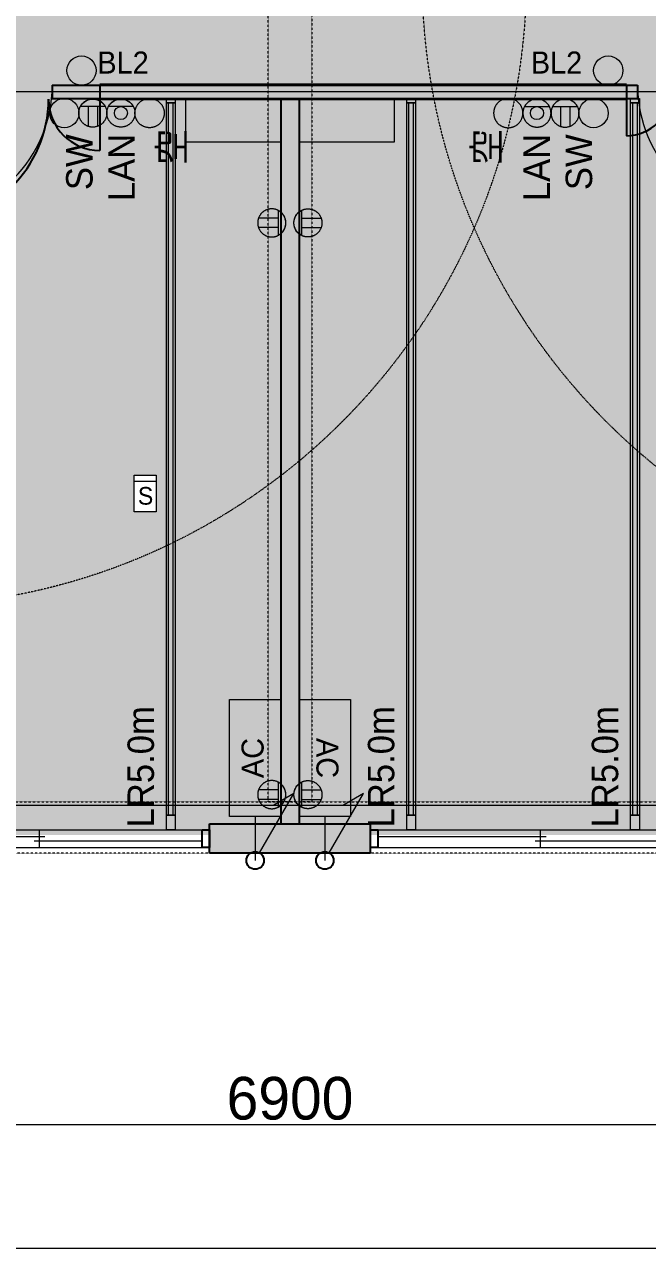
# Model space of a CAD drawing. Header units: millimetres. Extents: x -376000 to 292178, y -193032 to 188048.
# Drawn here: x -119195 to -114937, y 53824 to 62184 of the extents above; entities that cross this region are included whole.
import ezdxf

# ---------------------------------------------------------------- set-up
doc = ezdxf.new("R2010")
doc.units = ezdxf.units.MM
doc.header["$PDMODE"] = 1
doc.header["$PDSIZE"] = -2
for name, pattern in [('VW-01 短破線', [2.116125, 1.058062, -1.058062]), ('ラインタイプ-1', [2.116531, 1.058062, -1.058469]), ('ラインタイプ-28', [1.058161, 0.705383, -0.352778]), ('ラインタイプ-6', [5.291531, 3.175, -1.058062, 0.352704, -0.705764])]:
    doc.linetypes.add(name, pattern=pattern)
for name, color, linetype, lineweight in [('01_基準-寸法', 7, 'Continuous', 5), ('07_文字・記号', 7, 'Continuous', 9), ('_塗（エリア） (2D)', 7, 'Continuous', 5), ('_塗（壁） (2D)', 7, 'Continuous', 5), ('_天井プロット (2D)', 7, 'Continuous', 5), ('_平面図(既存部) (2D)', 7, 'Continuous', 5), ('_平面図（新設） (2D)', 7, 'Continuous', 5), ('_文字・記号 (2D)', 7, 'Continuous', 5), ('_梁 (2D)', 7, 'Continuous', 5), ('_給排水ガス (2D)', 7, 'Continuous', 5), ('_解体部 (2D)', 7, 'Continuous', 5), ('一般', 7, 'Continuous', 5), ('天伏図', 7, 'Continuous', 5)]:
    doc.layers.add(name, color=color, linetype=linetype, lineweight=lineweight)
for name, color, linetype, lineweight, true_color in [('02_0.25', 1, 'Continuous', 25, 0xff0000), ('03_0.15', 7, 'Continuous', 15, 0x990099), ('04_0.10', 7, 'Continuous', 9, 0x0099ff), ('05_0.05点線', 9, 'ラインタイプ-28', 5, 0x808080), ('06一点鎖線', 7, 'ラインタイプ-6', 9, 0x9999ff), ('08_ハッチ・色', 7, 'Continuous', 5, 0x888888)]:
    doc.layers.add(name, color=color, linetype=linetype, lineweight=lineweight, true_color=true_color)
doc.styles.add('Hiragino Kaku Gothic Pro W3', font='', dxfattribs={"bigfont": 'Hiragino Kaku Gothic Pro W3'})
doc.styles.add('Hiragino Sans W3', font='', dxfattribs={"bigfont": 'Hiragino Sans W3'})
doc.styles.add('ＭＳ Ｐゴシック', font='MS PGothic.ttf')
doc.styles.get('Hiragino Kaku Gothic Pro W3').set_extended_font_data('Hiragino Kaku Gothic Pro W3')
doc.styles.get('Hiragino Sans W3').set_extended_font_data('Hiragino Sans W3')
doc.dimstyles.new('RGT', dxfattribs={"dimtxt": 161.781684, "dimasz": 0.999939, "dimexe": 0, "dimexo": 1, "dimgap": 0.5, "dimtad": 1, "dimdsep": 46, "dimtxsty": 'Hiragino Sans W3', "dimblk": 'DOT', "dimblk1": 'DOT', "dimblk2": 'DOT', "dimcen": 0, "dimazin": 0, "dimtfac": 1, "dimtix": 1, "dimtmove": 0, "dimatfit": 0, "dimldrblk": 'VW_FILLEDARROW', "dimfxl": 1, "dimfrac": 2, "dimtolj": 1, "dimarcsym": 0})

# ---------------------------------------------------------------- blocks, each defined once
blk = doc.blocks.new('給排水ガス (2D)')
at = {"layer": '02_0.25'}
for centre in [(-117618.1, 56473.6), (-117142, 56474)]:
    blk.add_circle(centre, 60, dxfattribs=at)
at = {"layer": '04_0.10'}
for p, q in [((-117588.1, 56525.5), (-117353.4, 56932.1)), ((-117353.4, 56932.1), (-117491.7, 56852.2)), ((-117112, 56526), (-116877.3, 56932.5)), ((-116877.3, 56932.5), (-117015.6, 56852.7))]:
    blk.add_line(p, q, dxfattribs=at)
at = {"layer": '07_文字・記号', "color": 5, "lineweight": 18, "true_color": 0x0000ff}
for p, q in [((-117618.1, 56773.6), (-117618.1, 56473.6)), ((-117142, 56774), (-117142, 56474))]:
    blk.add_line(p, q, dxfattribs=at)
blk = doc.blocks.new('塗（エリア） (2D)')
at = {"layer": '08_ハッチ・色', "linetype": 'Continuous', "lineweight": 0, "true_color": 0xd9d2ae, "transparency": 33554559}
blk.add_hatch(color=9, dxfattribs=at).paths.add_polyline_path([(-126530.2, 63586.1), (-126530.2, 63586.1), (-126530.2, 65248.6), (-124930.2, 65248.6), (-124930.2, 63568.6), (-106642.7, 63568.6), (-106642.7, 67761.5), (-105240, 67761.5), (-105240, 65248.6), (-101330.2, 65248.6), (-99930.2, 65248.6), (-99930.2, 63448.6), (-99930.2, 61723.6), (-126530.2, 61723.6)])
at = {"layer": '08_ハッチ・色', "linetype": 'Continuous', "lineweight": 0, "true_color": 0x98d8ff, "transparency": 33554559}
for points in [[(-121092.7, 61723.6), (-117380.2, 61723.6), (-117380.2, 56648.6), (-121092.7, 56648.6)], [(-117380.2, 61723.6), (-113930.2, 61723.6), (-113930.2, 56648.6), (-117380.2, 56648.6)]]:
    blk.add_hatch(color=141, dxfattribs=at).paths.add_polyline_path(points)
blk = doc.blocks.new('塗（壁） (2D)')
at = {"layer": '02_0.25', "linetype": 'Continuous', "lineweight": 0, "true_color": 0xaaaaaa}
blk.add_hatch(color=253, dxfattribs=at).paths.add_polyline_path([(-117930.2, 56523.6), (-117930.2, 56723.6), (-116830.2, 56723.6), (-116830.2, 56523.6)])
at = {"layer": '08_ハッチ・色', "linetype": 'Continuous', "lineweight": 0}
blk.add_hatch(color=120, dxfattribs=at).paths.add_polyline_path([(-117442.7, 61678.6), (-117317.7, 61678.6), (-117317.7, 56723.6), (-117442.7, 56723.6)])
at = {"layer": '08_ハッチ・色', "color": 141}
blk.add_solid([(-115005.2, 61678.6), (-115005.2, 61768.6), (-119005.2, 61678.6), (-119005.2, 61768.6)], dxfattribs=at)
blk = doc.blocks.new('グループ-31')
at = {"layer": '02_0.25', "flags": 128}
for points in [[(-1162.5, 60), (-1113.1, 60), (-1113.1, -60), (-1162.5, -60)], [(1113.1, 60), (1162.5, 60), (1162.5, -60), (1113.1, -60)]]:
    blk.add_lwpolyline(points, close=True, dxfattribs=at)
at = {"layer": '03_0.15'}
for p, q in [((-1113.1, 15), (37, 15)), ((0, -60), (0, 60)), ((-37, -15), (1113.1, -15))]:
    blk.add_line(p, q, dxfattribs=at)
at = {"layer": '04_0.10'}
for p, q in [((-1113.1, 60), (1113.1, 60)), ((-1113.1, -60), (1113.1, -60))]:
    blk.add_line(p, q, dxfattribs=at)
blk = doc.blocks.new('シンボル-2')
at = {"layer": '02_0.25', "color": 7}
blk.add_blockref('グループ-31', (0, 0), dxfattribs=at)
blk = doc.blocks.new('平面図(既存部) (2D)')
at = {"layer": '02_0.25'}
for p, q in [((-117930.237, 56523.559), (-117930.237, 56723.559)), ((-117930.237, 56723.559), (-116830.237, 56723.559)), ((-116830.237, 56523.559), (-116830.237, 56723.559)), ((-116830.237, 56523.559), (-117930.237, 56523.559))]:
    blk.add_line(p, q, dxfattribs=at)
at = {"layer": '06一点鎖線'}
for p, q in [((-96430.237, 61723.559), (-131430.237, 61723.559)), ((-96430.237, 56848.559), (-131430.237, 56848.559))]:
    blk.add_line(p, q, dxfattribs=at)
at = {"layer": '04_0.10', "color": 7}
for p in [(-119092.737, 56623.559), (-115667.737, 56623.559)]:
    blk.add_blockref('シンボル-2', p, dxfattribs=at)
blk = doc.blocks.new('解体部 (2D)')
at = {"layer": '02_0.25'}
for p, q in [((-115080.237, 61773.559), (-118680.237, 61773.559)), ((-118680.237, 61773.559), (-118680.237, 61673.559)), ((-115080.237, 61773.559), (-115080.237, 61673.559)), ((-115080.237, 61723.559), (-115080.237, 61423.559)), ((-118680.237, 61673.559), (-115080.237, 61673.559)), ((-118680.237, 61673.559), (-118680.237, 61323.559))]:
    blk.add_line(p, q, dxfattribs=at)
for centre, radius, start, end in [((-115080.237, 61723.559), 300, 270, 0), ((-119880.237, 61678.559), 850.015, 270, 359.6629699), ((-118680.237, 61673.559), 350, 180, 270)]:
    blk.add_arc(centre, radius, start, end, dxfattribs=at)
blk = doc.blocks.new('グループ-470')
at = {"layer": '04_0.10'}
blk.add_line((-114105.2, 60868.6), (-114105.2, 61768.6), dxfattribs=at)
blk.add_arc((-114105.2, 61768.6), 900, 180, 270, dxfattribs=at)
blk = doc.blocks.new('グループ-471')
at = {"layer": '04_0.10'}
blk.add_line((-119905.2, 60868.6), (-119905.2, 61768.6), dxfattribs=at)
blk.add_arc((-119905.2, 61768.6), 900, 270, 0, dxfattribs=at)
blk = doc.blocks.new('平面図（新設） (2D)')
at = {"layer": '02_0.25'}
for p, q in [((-119005.237, 61768.559), (-119005.237, 61678.559)), ((-119005.237, 61768.559), (-115005.237, 61768.559)), ((-115005.237, 61768.559), (-115005.237, 61678.559)), ((-119005.237, 61678.559), (-115005.237, 61678.559)), ((-117442.737, 61679.009), (-117442.737, 56723.556)), ((-117317.737, 61679.009), (-117317.737, 56723.556))]:
    blk.add_line(p, q, dxfattribs=at)
at = {"layer": '04_0.10'}
for name in ['グループ-471', 'グループ-470']:
    blk.add_blockref(name, (0, 0), dxfattribs=at)
blk = doc.blocks.new('グループ-1176')
at = {"layer": '07_文字・記号', "color": 160, "linetype": 'Continuous', "lineweight": 5, "true_color": 0x003dff, "transparency": 33554687, "flags": 128}
for points in [[(-114992.7, 61678.6), (-114992.7, 61648.6), (-115052.7, 61648.6), (-115052.7, 61678.6)], [(-114992.7, 61648.6), (-114992.7, 56783.6), (-115052.7, 56783.6), (-115052.7, 61648.6)], [(-115007.7, 61648.6), (-115007.7, 56783.6), (-115037.7, 56783.6), (-115037.7, 61648.6)], [(-114992.7, 56783.6), (-114992.7, 56683.6), (-115052.7, 56683.6), (-115052.7, 56783.6)]]:
    blk.add_lwpolyline(points, close=True, dxfattribs=at)
at = {"layer": '07_文字・記号', "color": 160, "true_color": 0x003dff, "insert": (-115226.6, 57113.6), "char_height": 180.91, "attachment_point": 5, "rotation": 90, "line_spacing_factor": 1.007907, "style": 'ＭＳ Ｐゴシック'}
blk.add_mtext('LR5.0m', dxfattribs=at)
blk = doc.blocks.new('グループ-1177')
at = {"layer": '07_文字・記号', "linetype": 'Continuous', "lineweight": 0, "true_color": 0x02abea, "transparency": 33554687}
blk.add_hatch(color=140, dxfattribs=at).paths.add_polyline_path([(-117793.1, 56773.6), (-117793.1, 57573.6), (-117443.1, 57573.6), (-117443.1, 56773.6)])
at = {"layer": '07_文字・記号', "color": 7, "linetype": 'Continuous', "lineweight": 5, "transparency": 33554687, "flags": 128}
blk.add_lwpolyline([(-117793.1, 56773.6), (-117793.1, 57573.6), (-117443.1, 57573.6), (-117443.1, 56773.6)], close=True, dxfattribs=at)
at = {"layer": '07_文字・記号', "color": 7, "insert": (-117711.4, 57173.6), "char_height": 150.76, "attachment_point": 2, "rotation": 90, "line_spacing_factor": 1.006498, "style": 'ＭＳ Ｐゴシック'}
blk.add_mtext('AC', dxfattribs=at)
blk = doc.blocks.new('グループ-1178')
at = {"layer": '07_文字・記号', "linetype": 'Continuous', "lineweight": 0, "true_color": 0x02abea, "transparency": 33554687}
blk.add_hatch(color=140, dxfattribs=at).paths.add_polyline_path([(-117317, 56773.7), (-117317.7, 57573.7), (-116967.7, 57574), (-116967, 56774)])
at = {"layer": '07_文字・記号', "color": 7, "linetype": 'Continuous', "lineweight": 5, "transparency": 33554687, "flags": 128}
blk.add_lwpolyline([(-117317, 56773.7), (-117317.7, 57573.7), (-116967.7, 57574), (-116967, 56774)], close=True, dxfattribs=at)
at = {"layer": '07_文字・記号', "color": 7, "insert": (-117049.1, 57173.9), "char_height": 150.76, "attachment_point": 2, "rotation": 270.05214, "line_spacing_factor": 1.006498, "style": 'ＭＳ Ｐゴシック'}
blk.add_mtext('AC', dxfattribs=at)
blk = doc.blocks.new('新規分電盤')
at = {"layer": '07_文字・記号', "linetype": 'Continuous', "lineweight": 0, "transparency": 33554687}
blk.add_hatch(color=140, dxfattribs=at).paths.add_polyline_path([(-325, 150), (325, 150), (325, -150), (-325, -150)])
at = {"layer": '07_文字・記号', "color": 7, "linetype": 'Continuous', "lineweight": 5, "transparency": 33554687, "flags": 128}
blk.add_lwpolyline([(-325, 150), (325, 150), (325, -150), (-325, -150)], close=True, dxfattribs=at)
at = {"layer": '07_文字・記号', "color": 7, "linetype": 'Continuous', "lineweight": 5, "transparency": 33554687}
blk.add_solid([(325, -150), (325, 150), (-325, -150)], dxfattribs=at)
blk = doc.blocks.new('2口コンセント')
at = {"layer": '07_文字・記号', "linetype": 'Continuous', "lineweight": 0, "true_color": 0x63c3ff}
blk.add_hatch(color=151, dxfattribs=at).paths.add_polyline_path([(96, 0), (95.8, -6.4), (95.2, -12.6), (94.2, -18.8), (92.8, -24.9), (91, -30.8), (88.8, -36.6), (86.2, -42.4), (83.1, -48), (79.8, -53.4), (76.1, -58.5), (72.2, -63.4), (67.9, -67.9), (63.4, -72.2), (58.5, -76.1), (53.4, -79.8), (48, -83.1), (42.4, -86.2), (36.6, -88.8), (30.8, -91), (24.9, -92.8), (18.8, -94.2), (12.6, -95.2), (6.4, -95.8), (0, -96), (-6.4, -95.8), (-12.6, -95.2), (-18.8, -94.2), (-24.9, -92.8), (-30.8, -91), (-36.6, -88.8), (-42.4, -86.2), (-48, -83.1), (-53.4, -79.8), (-58.5, -76.1), (-63.4, -72.2), (-67.9, -67.9), (-72.2, -63.4), (-76.1, -58.5), (-79.8, -53.4), (-83.1, -48), (-86.2, -42.4), (-88.8, -36.6), (-91, -30.8), (-92.8, -24.9), (-94.2, -18.8), (-95.2, -12.6), (-95.8, -6.4), (-96, 0), (-95.8, 6.4), (-95.2, 12.6), (-94.2, 18.8), (-92.8, 24.9), (-91, 30.8), (-88.8, 36.6), (-86.2, 42.4), (-83.1, 48), (-79.8, 53.4), (-76.1, 58.5), (-72.2, 63.4), (-67.9, 67.9), (-63.4, 72.2), (-58.5, 76.1), (-53.4, 79.8), (-48, 83.1), (-42.4, 86.2), (-36.6, 88.8), (-30.8, 91), (-24.9, 92.8), (-18.8, 94.2), (-12.6, 95.2), (-6.4, 95.8), (0, 96), (6.4, 95.8), (12.6, 95.2), (18.8, 94.2), (24.9, 92.8), (30.8, 91), (36.6, 88.8), (42.4, 86.2), (48, 83.1), (53.4, 79.8), (58.5, 76.1), (63.4, 72.2), (67.9, 67.9), (72.2, 63.4), (76.1, 58.5), (79.8, 53.4), (83.1, 48), (86.2, 42.4), (88.8, 36.6), (91, 30.8), (92.8, 24.9), (94.2, 18.8), (95.2, 12.6), (95.8, 6.4)])
at = {"layer": '07_文字・記号', "linetype": 'Continuous', "lineweight": 0}
h = blk.add_hatch(color=7, dxfattribs=at)
edge = h.paths.add_edge_path()
edge.add_arc((0, 0), 96, 27.81814, 90)
edge.add_arc((0, 0), 96, 90, 152.18186)
edge.add_line((-84.9, 44.8), (84.9, 44.8))
at = {"layer": '07_文字・記号', "color": 7, "linetype": 'Continuous', "lineweight": 5}
for p, q in [((-32, 44.8), (-32, -90.5)), ((32, 44.8), (32, -90.5))]:
    blk.add_line(p, q, dxfattribs=at)
at = {"layer": '07_文字・記号', "color": 7, "linetype": 'Continuous', "lineweight": 5, "flags": 128}
blk.add_lwpolyline([(84.9, 44.8, 0.278179), (0, 96, 0.278179), (-84.9, 44.8), (84.9, 44.8)], format="xyb", close=True, dxfattribs=at)
at = {"layer": '07_文字・記号', "color": 7, "linetype": 'Continuous', "lineweight": 5}
blk.add_open_spline([(96, 0), (96, -25.7), (70.3, -70.3), (25.7, -96), (-25.7, -96), (-70.3, -70.3), (-96, -25.7), (-96, 25.7), (-70.3, 70.3), (-25.7, 96), (25.7, 96), (70.3, 70.3), (96, 25.7), (96, 0)], degree=2, dxfattribs=at)
blk = doc.blocks.new('グループ-1207')
at = {"color": 255, "linetype": 'Continuous', "lineweight": 5}
blk.add_wipeout([(-118444.1, 59106.1), (-118294.1, 59106.1), (-118294.1, 58856.1), (-118444.1, 58856.1)], dxfattribs=at).dxf.layer = '天伏図'
at = {"layer": '天伏図', "color": 82, "linetype": 'Continuous', "lineweight": 5, "true_color": 0x1ade00}
blk.add_line((-118444.1, 59065), (-118294.1, 59065), dxfattribs=at)
at = {"layer": '天伏図', "color": 82, "linetype": 'Continuous', "lineweight": 5, "true_color": 0x1ade00, "flags": 128}
blk.add_lwpolyline([(-118444.1, 59106.1), (-118294.1, 59106.1), (-118294.1, 58856.1), (-118444.1, 58856.1)], close=True, dxfattribs=at)
at = {"layer": '天伏図', "color": 82, "true_color": 0x1ade00, "insert": (-118420, 59024.7), "char_height": 120.6, "attachment_point": 1, "line_spacing_factor": 1.006145, "style": 'ＭＳ Ｐゴシック'}
blk.add_mtext('S', dxfattribs=at)
blk = doc.blocks.new('グループ-1215')
at = {"layer": '07_文字・記号', "linetype": 'Continuous', "lineweight": 0, "true_color": 0x63c3ff}
blk.add_hatch(color=151, dxfattribs=at).paths.add_polyline_path([(-115596.5, 61578.6), (-115596.7, 61572.2), (-115597.3, 61565.9), (-115598.3, 61559.8), (-115599.7, 61553.7), (-115601.5, 61547.8), (-115603.7, 61541.9), (-115606.3, 61536.2), (-115609.3, 61530.6), (-115612.7, 61525.1), (-115616.4, 61520), (-115620.3, 61515.2), (-115624.5, 61510.6), (-115629.1, 61506.4), (-115633.9, 61502.4), (-115639, 61498.8), (-115644.5, 61495.4), (-115650.1, 61492.4), (-115655.8, 61489.8), (-115661.7, 61487.6), (-115667.6, 61485.8), (-115673.7, 61484.4), (-115679.8, 61483.4), (-115686.1, 61482.8), (-115692.5, 61482.6), (-115698.8, 61482.8), (-115705.1, 61483.4), (-115711.3, 61484.4), (-115717.3, 61485.8), (-115723.3, 61487.6), (-115729.1, 61489.8), (-115734.8, 61492.4), (-115740.5, 61495.4), (-115745.9, 61498.8), (-115751, 61502.4), (-115755.9, 61506.4), (-115760.4, 61510.6), (-115764.6, 61515.2), (-115768.6, 61520), (-115772.2, 61525.1), (-115775.6, 61530.6), (-115778.6, 61536.2), (-115781.2, 61541.9), (-115783.4, 61547.8), (-115785.3, 61553.7), (-115786.7, 61559.8), (-115787.7, 61565.9), (-115788.3, 61572.2), (-115788.5, 61578.6), (-115788.3, 61584.9), (-115787.7, 61591.2), (-115786.7, 61597.4), (-115785.3, 61603.4), (-115783.4, 61609.4), (-115781.2, 61615.2), (-115778.6, 61620.9), (-115775.6, 61626.6), (-115772.2, 61632), (-115768.6, 61637.1), (-115764.6, 61641.9), (-115760.4, 61646.5), (-115755.9, 61650.7), (-115751, 61654.7), (-115745.9, 61658.3), (-115740.5, 61661.7), (-115734.8, 61664.7), (-115729.1, 61667.3), (-115723.3, 61669.5), (-115717.3, 61671.3), (-115711.3, 61672.8), (-115705.1, 61673.8), (-115698.8, 61674.4), (-115692.5, 61674.6), (-115686.1, 61674.4), (-115679.8, 61673.8), (-115673.7, 61672.8), (-115667.6, 61671.3), (-115661.7, 61669.5), (-115655.8, 61667.3), (-115650.1, 61664.7), (-115644.5, 61661.7), (-115639, 61658.3), (-115633.9, 61654.7), (-115629.1, 61650.7), (-115624.5, 61646.5), (-115620.3, 61641.9), (-115616.4, 61637.1), (-115612.7, 61632), (-115609.3, 61626.6), (-115606.3, 61620.9), (-115603.7, 61615.2), (-115601.5, 61609.4), (-115599.7, 61603.4), (-115598.3, 61597.4), (-115597.3, 61591.2), (-115596.7, 61584.9)])
at = {"layer": '07_文字・記号', "linetype": 'Continuous', "lineweight": 0}
h = blk.add_hatch(color=7, dxfattribs=at)
edge = h.paths.add_edge_path()
edge.add_arc((-115692.5, 61578.6), 96, 27.81814, 90)
edge.add_arc((-115692.5, 61578.6), 96, 90, 152.18186)
edge.add_line((-115777.4, 61623.4), (-115607.6, 61623.4))
at = {"layer": '07_文字・記号', "color": 7, "linetype": 'Continuous', "lineweight": 5, "flags": 128}
blk.add_lwpolyline([(-115607.6, 61623.4, 0.278179), (-115692.5, 61674.6, 0.278179), (-115777.4, 61623.4), (-115607.6, 61623.4)], format="xyb", close=True, dxfattribs=at)
at = {"layer": '07_文字・記号', "color": 7, "linetype": 'Continuous', "lineweight": 5, "transparency": 33554687}
blk.add_circle((-115692.5, 61578.6), 44.8, dxfattribs=at)
at = {"layer": '07_文字・記号', "color": 7, "linetype": 'Continuous', "lineweight": 5}
blk.add_open_spline([(-115596.5, 61578.6), (-115596.5, 61552.8), (-115622.2, 61508.3), (-115666.7, 61482.6), (-115718.2, 61482.6), (-115762.7, 61508.3), (-115788.5, 61552.8), (-115788.5, 61604.3), (-115762.7, 61648.8), (-115718.2, 61674.6), (-115666.7, 61674.6), (-115622.2, 61648.8), (-115596.5, 61604.3), (-115596.5, 61578.6)], degree=2, dxfattribs=at)
at = {"layer": '一般', "color": 7, "transparency": 33554687, "insert": (-115784.9, 60976.7), "char_height": 180.91, "attachment_point": 1, "rotation": 90, "line_spacing_factor": 1.007907, "style": 'ＭＳ Ｐゴシック'}
blk.add_mtext('LAN', dxfattribs=at)
blk = doc.blocks.new('グループ-1216')
at = {"layer": '07_文字・記号', "linetype": 'Continuous', "lineweight": 0, "true_color": 0x63c3ff}
blk.add_hatch(color=151, dxfattribs=at).paths.add_polyline_path([(-115788.5, 61578.6), (-115788.7, 61571.9), (-115789.3, 61565.4), (-115790.4, 61559), (-115791.8, 61552.7), (-115793.7, 61546.5), (-115796, 61540.4), (-115798.7, 61534.4), (-115801.9, 61528.6), (-115805.4, 61522.9), (-115809.2, 61517.6), (-115813.3, 61512.5), (-115817.7, 61507.8), (-115822.4, 61503.4), (-115827.5, 61499.3), (-115832.8, 61495.5), (-115838.5, 61492), (-115844.3, 61488.8), (-115850.3, 61486.1), (-115856.4, 61483.8), (-115862.6, 61481.9), (-115868.9, 61480.4), (-115875.3, 61479.4), (-115881.8, 61478.8), (-115888.5, 61478.6), (-115895.1, 61478.8), (-115901.6, 61479.4), (-115908.1, 61480.4), (-115914.4, 61481.9), (-115920.6, 61483.8), (-115926.6, 61486.1), (-115932.6, 61488.8), (-115938.5, 61492), (-115944.1, 61495.5), (-115949.5, 61499.3), (-115954.5, 61503.4), (-115959.2, 61507.8), (-115963.6, 61512.5), (-115967.8, 61517.6), (-115971.6, 61522.9), (-115975.1, 61528.6), (-115978.2, 61534.4), (-115980.9, 61540.4), (-115983.2, 61546.5), (-115985.1, 61552.7), (-115986.6, 61559), (-115987.6, 61565.4), (-115988.3, 61571.9), (-115988.5, 61578.6), (-115988.3, 61585.2), (-115987.6, 61591.7), (-115986.6, 61598.2), (-115985.1, 61604.5), (-115983.2, 61610.7), (-115980.9, 61616.7), (-115978.2, 61622.7), (-115975.1, 61628.6), (-115971.6, 61634.2), (-115967.8, 61639.5), (-115963.6, 61644.6), (-115959.2, 61649.3), (-115954.5, 61653.7), (-115949.5, 61657.9), (-115944.1, 61661.7), (-115938.5, 61665.2), (-115932.6, 61668.3), (-115926.6, 61671), (-115920.6, 61673.3), (-115914.4, 61675.2), (-115908.1, 61676.7), (-115901.6, 61677.7), (-115895.1, 61678.3), (-115888.5, 61678.6), (-115881.8, 61678.3), (-115875.3, 61677.7), (-115868.9, 61676.7), (-115862.6, 61675.2), (-115856.4, 61673.3), (-115850.3, 61671), (-115844.3, 61668.3), (-115838.5, 61665.2), (-115832.8, 61661.7), (-115827.5, 61657.9), (-115822.4, 61653.7), (-115817.7, 61649.3), (-115813.3, 61644.6), (-115809.2, 61639.5), (-115805.4, 61634.2), (-115801.9, 61628.6), (-115798.7, 61622.7), (-115796, 61616.7), (-115793.7, 61610.7), (-115791.8, 61604.5), (-115790.4, 61598.2), (-115789.3, 61591.7), (-115788.7, 61585.2)])
at = {"layer": '07_文字・記号', "color": 7, "lineweight": 5}
blk.add_open_spline([(-115788.5, 61578.6), (-115788.5, 61551.8), (-115815.3, 61505.4), (-115861.7, 61478.6), (-115915.3, 61478.6), (-115961.7, 61505.4), (-115988.5, 61551.8), (-115988.5, 61605.4), (-115961.7, 61651.8), (-115915.3, 61678.6), (-115861.7, 61678.6), (-115815.3, 61651.8), (-115788.5, 61605.4), (-115788.5, 61578.6)], degree=2, dxfattribs=at)
at = {"layer": '一般', "color": 7, "transparency": 33554687, "insert": (-116127.4, 61224.5), "char_height": 180.9, "attachment_point": 1, "rotation": 90, "line_spacing_factor": 1.007907, "style": 'ＭＳ Ｐゴシック'}
blk.add_mtext('空', dxfattribs=at)
blk = doc.blocks.new('グループ-1217')
at = {"layer": '07_文字・記号', "color": 160, "linetype": 'Continuous', "lineweight": 5, "true_color": 0x003dff, "transparency": 33554687, "flags": 128}
for points in [[(-116522.7, 61678.6), (-116522.7, 61648.6), (-116582.7, 61648.6), (-116582.7, 61678.6)], [(-116522.7, 61648.6), (-116522.7, 56783.6), (-116582.7, 56783.6), (-116582.7, 61648.6)], [(-116537.7, 61648.6), (-116537.7, 56783.6), (-116567.7, 56783.6), (-116567.7, 61648.6)], [(-116522.7, 56783.6), (-116522.7, 56683.6), (-116582.7, 56683.6), (-116582.7, 56783.6)]]:
    blk.add_lwpolyline(points, close=True, dxfattribs=at)
at = {"layer": '07_文字・記号', "color": 160, "true_color": 0x003dff, "insert": (-116756.6, 57113.6), "char_height": 180.91, "attachment_point": 5, "rotation": 90, "line_spacing_factor": 1.007907, "style": 'ＭＳ Ｐゴシック'}
blk.add_mtext('LR5.0m', dxfattribs=at)
blk = doc.blocks.new('グループ-1218')
at = {"layer": '07_文字・記号', "linetype": 'Continuous', "lineweight": 0, "true_color": 0x63c3ff}
blk.add_hatch(color=151, dxfattribs=at).paths.add_polyline_path([(-118631.9, 61578.6), (-118631.7, 61572.2), (-118631.1, 61565.9), (-118630.1, 61559.8), (-118628.7, 61553.7), (-118626.9, 61547.8), (-118624.7, 61541.9), (-118622.1, 61536.2), (-118619.1, 61530.6), (-118615.7, 61525.1), (-118612.1, 61520), (-118608.1, 61515.2), (-118603.9, 61510.6), (-118599.3, 61506.4), (-118594.5, 61502.4), (-118589.4, 61498.8), (-118583.9, 61495.4), (-118578.3, 61492.4), (-118572.6, 61489.8), (-118566.7, 61487.6), (-118560.8, 61485.8), (-118554.7, 61484.4), (-118548.6, 61483.4), (-118542.3, 61482.8), (-118535.9, 61482.6), (-118529.6, 61482.8), (-118523.3, 61483.4), (-118517.1, 61484.4), (-118511.1, 61485.8), (-118505.1, 61487.6), (-118499.3, 61489.8), (-118493.6, 61492.4), (-118487.9, 61495.4), (-118482.5, 61498.8), (-118477.4, 61502.4), (-118472.6, 61506.4), (-118468, 61510.6), (-118463.8, 61515.2), (-118459.8, 61520), (-118456.2, 61525.1), (-118452.8, 61530.6), (-118449.8, 61536.2), (-118447.2, 61541.9), (-118445, 61547.8), (-118443.2, 61553.7), (-118441.7, 61559.8), (-118440.7, 61565.9), (-118440.1, 61572.2), (-118439.9, 61578.6), (-118440.1, 61584.9), (-118440.7, 61591.2), (-118441.7, 61597.4), (-118443.2, 61603.4), (-118445, 61609.4), (-118447.2, 61615.2), (-118449.8, 61620.9), (-118452.8, 61626.6), (-118456.2, 61632), (-118459.8, 61637.1), (-118463.8, 61641.9), (-118468, 61646.5), (-118472.6, 61650.7), (-118477.4, 61654.7), (-118482.5, 61658.3), (-118487.9, 61661.7), (-118493.6, 61664.7), (-118499.3, 61667.3), (-118505.1, 61669.5), (-118511.1, 61671.3), (-118517.1, 61672.8), (-118523.3, 61673.8), (-118529.6, 61674.4), (-118535.9, 61674.6), (-118542.3, 61674.4), (-118548.6, 61673.8), (-118554.7, 61672.8), (-118560.8, 61671.3), (-118566.7, 61669.5), (-118572.6, 61667.3), (-118578.3, 61664.7), (-118583.9, 61661.7), (-118589.4, 61658.3), (-118594.5, 61654.7), (-118599.3, 61650.7), (-118603.9, 61646.5), (-118608.1, 61641.9), (-118612.1, 61637.1), (-118615.7, 61632), (-118619.1, 61626.6), (-118622.1, 61620.9), (-118624.7, 61615.2), (-118626.9, 61609.4), (-118628.7, 61603.4), (-118630.1, 61597.4), (-118631.1, 61591.2), (-118631.7, 61584.9)])
at = {"layer": '07_文字・記号', "linetype": 'Continuous', "lineweight": 0}
h = blk.add_hatch(color=7, dxfattribs=at)
edge = h.paths.add_edge_path()
edge.add_arc((-118535.9, 61578.6), 96, 90, 152.18186, ccw=False)
edge.add_arc((-118535.9, 61578.6), 96, 27.81814, 90, ccw=False)
edge.add_line((-118451, 61623.4), (-118620.8, 61623.4))
at = {"layer": '07_文字・記号', "color": 7, "linetype": 'Continuous', "lineweight": 5, "flags": 128}
blk.add_lwpolyline([(-118620.8, 61623.4, -0.278179), (-118535.9, 61674.6, -0.278179), (-118451, 61623.4), (-118620.8, 61623.4)], format="xyb", close=True, dxfattribs=at)
at = {"layer": '07_文字・記号', "color": 7, "linetype": 'Continuous', "lineweight": 5, "transparency": 33554687}
blk.add_circle((-118535.9, 61578.6), 44.8, dxfattribs=at)
at = {"layer": '07_文字・記号', "color": 7, "linetype": 'Continuous', "lineweight": 5}
blk.add_open_spline([(-118631.9, 61578.6), (-118631.9, 61552.8), (-118606.2, 61508.3), (-118561.7, 61482.6), (-118510.2, 61482.6), (-118465.7, 61508.3), (-118439.9, 61552.8), (-118439.9, 61604.3), (-118465.7, 61648.8), (-118510.2, 61674.6), (-118561.7, 61674.6), (-118606.2, 61648.8), (-118631.9, 61604.3), (-118631.9, 61578.6)], degree=2, dxfattribs=at)
at = {"layer": '一般', "color": 7, "transparency": 33554687, "insert": (-118621.7, 60976.7), "char_height": 180.91, "attachment_point": 1, "rotation": 90, "line_spacing_factor": 1.007907, "style": 'ＭＳ Ｐゴシック'}
blk.add_mtext('LAN', dxfattribs=at)
blk = doc.blocks.new('グループ-1219')
at = {"layer": '07_文字・記号', "linetype": 'Continuous', "lineweight": 0, "true_color": 0x63c3ff}
blk.add_hatch(color=151, dxfattribs=at).paths.add_polyline_path([(-118439.9, 61578.6), (-118439.7, 61571.9), (-118439.1, 61565.4), (-118438.1, 61559), (-118436.6, 61552.7), (-118434.7, 61546.5), (-118432.4, 61540.4), (-118429.7, 61534.4), (-118426.5, 61528.6), (-118423, 61522.9), (-118419.2, 61517.6), (-118415.1, 61512.5), (-118410.7, 61507.8), (-118406, 61503.4), (-118400.9, 61499.3), (-118395.6, 61495.5), (-118389.9, 61492), (-118384.1, 61488.8), (-118378.1, 61486.1), (-118372, 61483.8), (-118365.8, 61481.9), (-118359.5, 61480.4), (-118353.1, 61479.4), (-118346.6, 61478.8), (-118339.9, 61478.6), (-118333.3, 61478.8), (-118326.8, 61479.4), (-118320.3, 61480.4), (-118314, 61481.9), (-118307.8, 61483.8), (-118301.8, 61486.1), (-118295.8, 61488.8), (-118289.9, 61492), (-118284.3, 61495.5), (-118279, 61499.3), (-118273.9, 61503.4), (-118269.2, 61507.8), (-118264.8, 61512.5), (-118260.6, 61517.6), (-118256.8, 61522.9), (-118253.3, 61528.6), (-118250.2, 61534.4), (-118247.5, 61540.4), (-118245.2, 61546.5), (-118243.3, 61552.7), (-118241.8, 61559), (-118240.8, 61565.4), (-118240.1, 61571.9), (-118239.9, 61578.6), (-118240.1, 61585.2), (-118240.8, 61591.7), (-118241.8, 61598.2), (-118243.3, 61604.5), (-118245.2, 61610.7), (-118247.5, 61616.7), (-118250.2, 61622.7), (-118253.3, 61628.6), (-118256.8, 61634.2), (-118260.6, 61639.5), (-118264.8, 61644.6), (-118269.2, 61649.3), (-118273.9, 61653.7), (-118279, 61657.9), (-118284.3, 61661.7), (-118289.9, 61665.2), (-118295.8, 61668.3), (-118301.8, 61671), (-118307.8, 61673.3), (-118314, 61675.2), (-118320.3, 61676.7), (-118326.8, 61677.7), (-118333.3, 61678.3), (-118339.9, 61678.6), (-118346.6, 61678.3), (-118353.1, 61677.7), (-118359.5, 61676.7), (-118365.8, 61675.2), (-118372, 61673.3), (-118378.1, 61671), (-118384.1, 61668.3), (-118389.9, 61665.2), (-118395.6, 61661.7), (-118400.9, 61657.9), (-118406, 61653.7), (-118410.7, 61649.3), (-118415.1, 61644.6), (-118419.2, 61639.5), (-118423, 61634.2), (-118426.5, 61628.6), (-118429.7, 61622.7), (-118432.4, 61616.7), (-118434.7, 61610.7), (-118436.6, 61604.5), (-118438.1, 61598.2), (-118439.1, 61591.7), (-118439.7, 61585.2)])
at = {"layer": '07_文字・記号', "color": 7, "lineweight": 5}
blk.add_open_spline([(-118439.9, 61578.6), (-118439.9, 61551.8), (-118413.1, 61505.4), (-118366.7, 61478.6), (-118313.1, 61478.6), (-118266.7, 61505.4), (-118239.9, 61551.8), (-118239.9, 61605.4), (-118266.7, 61651.8), (-118313.1, 61678.6), (-118366.7, 61678.6), (-118413.1, 61651.8), (-118439.9, 61605.4), (-118439.9, 61578.6)], degree=2, dxfattribs=at)
at = {"layer": '一般', "color": 7, "transparency": 33554687, "insert": (-118279.2, 61224.5), "char_height": 180.9, "attachment_point": 1, "rotation": 90, "line_spacing_factor": 1.007907, "style": 'ＭＳ Ｐゴシック'}
blk.add_mtext('空', dxfattribs=at)
blk = doc.blocks.new('グループ-1220')
at = {"layer": '07_文字・記号', "color": 160, "linetype": 'Continuous', "lineweight": 5, "true_color": 0x003dff, "transparency": 33554687, "flags": 128}
for points in [[(-118165.2, 61678.6), (-118165.2, 61648.6), (-118225.2, 61648.6), (-118225.2, 61678.6)], [(-118165.2, 61648.6), (-118165.2, 56783.6), (-118225.2, 56783.6), (-118225.2, 61648.6)], [(-118180.2, 61648.6), (-118180.2, 56783.6), (-118210.2, 56783.6), (-118210.2, 61648.6)], [(-118165.2, 56783.6), (-118165.2, 56683.6), (-118225.2, 56683.6), (-118225.2, 56783.6)]]:
    blk.add_lwpolyline(points, close=True, dxfattribs=at)
at = {"layer": '07_文字・記号', "color": 160, "true_color": 0x003dff, "insert": (-118399.1, 57113.6), "char_height": 180.91, "attachment_point": 5, "rotation": 90, "line_spacing_factor": 1.007907, "style": 'ＭＳ Ｐゴシック'}
blk.add_mtext('LR5.0m', dxfattribs=at)
blk = doc.blocks.new('天井プロット (2D)')
at = {"layer": '07_文字・記号', "linetype": 'Continuous', "lineweight": 0, "true_color": 0x0036e9}
h = blk.add_hatch(color=160, dxfattribs=at)
edge = h.paths.add_edge_path()
edge.add_arc((-118922.4, 61578.6), 100, 0, 360)
h = blk.add_hatch(color=160, dxfattribs=at)
edge = h.paths.add_edge_path()
edge.add_arc((-115306, 61578.6), 100, 0, 360)
at = {"layer": '07_文字・記号', "color": 100, "linetype": 'VW-01 短破線', "true_color": 0x00ff3f}
blk.add_circle((-112176.6, 62510), 4300, dxfattribs=at)
at = {"layer": '07_文字・記号', "color": 160, "true_color": 0x0036e9}
for centre in [(-118805.2, 61868.6), (-115205.2, 61868.6), (-118922.4, 61578.6), (-115306, 61578.6)]:
    blk.add_circle(centre, 100, dxfattribs=at)
at = {"layer": '07_文字・記号', "color": 7, "transparency": 33554687, "xscale": -1}
blk.add_blockref('2口コンセント', (-118727.9, 61578.6), dxfattribs=at)
at = {"layer": '07_文字・記号', "color": 7, "transparency": 33554687}
for name, p in [('グループ-1218', (0, 0)), ('グループ-1219', (0, 0)), ('グループ-1216', (0, 0)), ('グループ-1215', (0, 0)), ('2口コンセント', (-115500.5, 61578.6)), ('グループ-1177', (0, 0)), ('グループ-1178', (0, 0))]:
    blk.add_blockref(name, p, dxfattribs=at)
for name, p, rotation in [('新規分電盤', (-117767.7, 61529), 180), ('新規分電盤', (-116992.7, 61529), 180), ('2口コンセント', (-117504.8, 60828.6), 270), ('2口コンセント', (-117504.8, 56923.6), 270)]:
    blk.add_blockref(name, p, dxfattribs=dict(at, rotation=rotation))
at = {"layer": '07_文字・記号', "color": 7}
for name in ['グループ-1217', 'グループ-1176']:
    blk.add_blockref(name, (0, 0), dxfattribs=at)
at = {"layer": '07_文字・記号', "color": 7, "transparency": 33554687, "xscale": -1, "rotation": 90}
for p in [(-117257.7, 60828.6), (-117257.7, 56923.6)]:
    blk.add_blockref('2口コンセント', p, dxfattribs=at)
at = {"layer": '07_文字・記号', "color": 82, "true_color": 0x1ade00, "transparency": 33554687}
blk.add_blockref('グループ-1207', (0, 0), dxfattribs=at)
at = {"layer": '07_文字・記号', "color": 160, "true_color": 0x0036e9, "char_height": 150.76, "attachment_point": 1, "line_spacing_factor": 1.006498, "style": 'ＭＳ Ｐゴシック'}
for insert in [(-118696.8, 61999), (-115734.3, 61999)]:
    blk.add_mtext('BL2', dxfattribs=dict(at, insert=insert))
at = {"layer": '07_文字・記号', "color": 160, "true_color": 0x0036e9, "char_height": 180.91, "attachment_point": 1, "rotation": 90, "line_spacing_factor": 1.007907, "style": 'ＭＳ Ｐゴシック'}
for insert in [(-118910.3, 61052.3), (-115496.3, 61052.3)]:
    blk.add_mtext('SW', dxfattribs=dict(at, insert=insert))
at = {"layer": '07_文字・記号', "color": 100, "linetype": 'VW-01 短破線', "true_color": 0x00ff3f}
blk.add_circle((-120065.4, 62510), 4300, dxfattribs=at)
at = {"layer": '07_文字・記号', "color": 7}
blk.add_blockref('グループ-1220', (0, 0), dxfattribs=at)
blk = doc.blocks.new('_Dot')
at = {"color": 0, "linetype": 'ByBlock', "lineweight": -2}
blk.add_line((-0.5, 0), (-1, 0), dxfattribs=at)
at = {"color": 0, "linetype": 'ByBlock', "const_width": 0.5}
blk.add_lwpolyline([(-0.25, 0, 1), (0.25, 0, 1)], format="xyb", close=True, dxfattribs=at)
blk = doc.blocks.new('*D452')
at = {"layer": '01_基準-寸法', "color": 0, "lineweight": -2}
for p, q in [((-120830.2, 55233.8), (-120830.2, 54668)), ((-113990.2, 54668), (-120770.2, 54668)), ((-113930.2, 54669), (-113930.2, 54668))]:
    blk.add_line(p, q, dxfattribs=at)
at = {"layer": 'Defpoints', "color": 0}
for p in [(-120830.2, 55234.8), (-120830.2, 54668), (-113930.2, 54668)]:
    blk.add_point(p, dxfattribs=at)
at = {"layer": '01_基準-寸法', "color": 0, "lineweight": -2, "xscale": 59.99633789062499, "yscale": 59.99633789062499, "zscale": 59.99633789062499, "rotation": 180}
blk.add_blockref('_Dot', (-120830.2, 54668), dxfattribs=at)
at = {"layer": '01_基準-寸法', "color": 0, "lineweight": -2, "xscale": 59.99633789062499, "yscale": 59.99633789062499, "zscale": 59.99633789062499}
blk.add_blockref('_Dot', (-113930.2, 54668), dxfattribs=at)
at = {"layer": '01_基準-寸法', "color": 0, "insert": (-117380.2, 54848.2), "char_height": 291.21, "attachment_point": 5, "style": 'Hiragino Kaku Gothic Pro W3'}
blk.add_mtext('\\A1;6900', dxfattribs=at)
blk = doc.blocks.new('VW_FILLEDARROW')
at = {"color": 0, "linetype": 'Continuous', "lineweight": 5, "transparency": 16777216, "flags": 128}
blk.add_lwpolyline([(-161.33, 43.23), (0, 0), (-161.33, -43.23)], close=True, dxfattribs=at)
blk = doc.blocks.new('*D455')
at = {"layer": '01_基準-寸法', "color": 0, "lineweight": -2}
for p, q in [((-127730.2, 54389.7), (-127730.2, 53823.8)), ((-100130.2, 54389.7), (-100130.2, 53823.8)), ((-100190.2, 53823.8), (-127670.2, 53823.8))]:
    blk.add_line(p, q, dxfattribs=at)
at = {"layer": 'Defpoints', "color": 0}
for p in [(-127730.2, 54390.7), (-100130.2, 54390.7), (-127730.2, 53823.8)]:
    blk.add_point(p, dxfattribs=at)
at = {"layer": '01_基準-寸法', "color": 0, "lineweight": -2, "xscale": 59.99633789062499, "yscale": 59.99633789062499, "zscale": 59.99633789062499, "rotation": 180}
blk.add_blockref('_Dot', (-127730.2, 53823.8), dxfattribs=at)
at = {"layer": '01_基準-寸法', "color": 0, "lineweight": -2, "xscale": 59.99633789062499, "yscale": 59.99633789062499, "zscale": 59.99633789062499}
blk.add_blockref('_Dot', (-100130.2, 53823.8), dxfattribs=at)
at = {"layer": '01_基準-寸法', "color": 0, "insert": (-113930.2, 54004), "char_height": 291.21, "attachment_point": 5, "style": 'Hiragino Kaku Gothic Pro W3'}
blk.add_mtext('\\A1;27600', dxfattribs=at)
blk = doc.blocks.new('梁 (2D)')
at = {"layer": '05_0.05点線', "color": 7, "linetype": 'ラインタイプ-1', "flags": 128}
for points in [[(-117530.237, 63673.559), (-117230.237, 63673.559), (-117230.237, 56873.559), (-117530.237, 56873.559)], [(-120505.237, 56523.559), (-120505.237, 56873.559), (-114255.237, 56873.559), (-114255.237, 56523.559)]]:
    blk.add_lwpolyline(points, close=True, dxfattribs=at)
blk = doc.blocks.new('文字・記号 (2D)')
at = {"layer": '01_基準-寸法'}
for base, p1, p2, picture, middle in [((-120830.237, 54667.993), (-113930.237, 54667.993), (-120830.237, 55234.83), '*D452', (-117380.237, 54848.158)), ((-127730.237, 53823.83), (-100130.237, 54390.667), (-127730.237, 54390.667), '*D455', (-113930.237, 54003.995))]:
    dim = blk.add_linear_dim(base=base, p1=p1, p2=p2, dimstyle='RGT', override={"dimtxt": 291.207031, "dimasz": 59.996338, "dimgap": 30, "dimpost": '<>', "dimtxsty": 'Hiragino Kaku Gothic Pro W3', "dimtmove": 2}, dxfattribs=at)
    dim.commit()
    dim.dimension.update_dxf_attribs({"geometry": picture, "text_midpoint": middle})

msp = doc.modelspace()

# ---------------------------------------------------------------- block references
at = {"layer": '_塗（エリア） (2D)'}
msp.add_blockref('塗（エリア） (2D)', (0, 0), dxfattribs=at)
at = {"layer": '_塗（壁） (2D)'}
msp.add_blockref('塗（壁） (2D)', (0, 0), dxfattribs=at)
at = {"layer": '_給排水ガス (2D)'}
msp.add_blockref('給排水ガス (2D)', (0, 0), dxfattribs=at)

# ---------------------------------------------------------------- next in the draw order: block references
at = {"layer": '_平面図(既存部) (2D)'}
msp.add_blockref('平面図(既存部) (2D)', (0, 0), dxfattribs=at)

# ---------------------------------------------------------------- next in the draw order: block references
at = {"layer": '_解体部 (2D)'}
msp.add_blockref('解体部 (2D)', (0, 0), dxfattribs=at)

# ---------------------------------------------------------------- next in the draw order: block references
at = {"layer": '_平面図（新設） (2D)'}
msp.add_blockref('平面図（新設） (2D)', (0, 0), dxfattribs=at)

# ---------------------------------------------------------------- next in the draw order: block references
at = {"layer": '_天井プロット (2D)'}
msp.add_blockref('天井プロット (2D)', (0, 0), dxfattribs=at)

# ---------------------------------------------------------------- next in the draw order: block references
at = {"layer": '_文字・記号 (2D)'}
msp.add_blockref('文字・記号 (2D)', (0, 0), dxfattribs=at)

# ---------------------------------------------------------------- next in the draw order: block references
at = {"layer": '_梁 (2D)'}
msp.add_blockref('梁 (2D)', (0, 0), dxfattribs=at)

doc.saveas('drawing.dxf')
